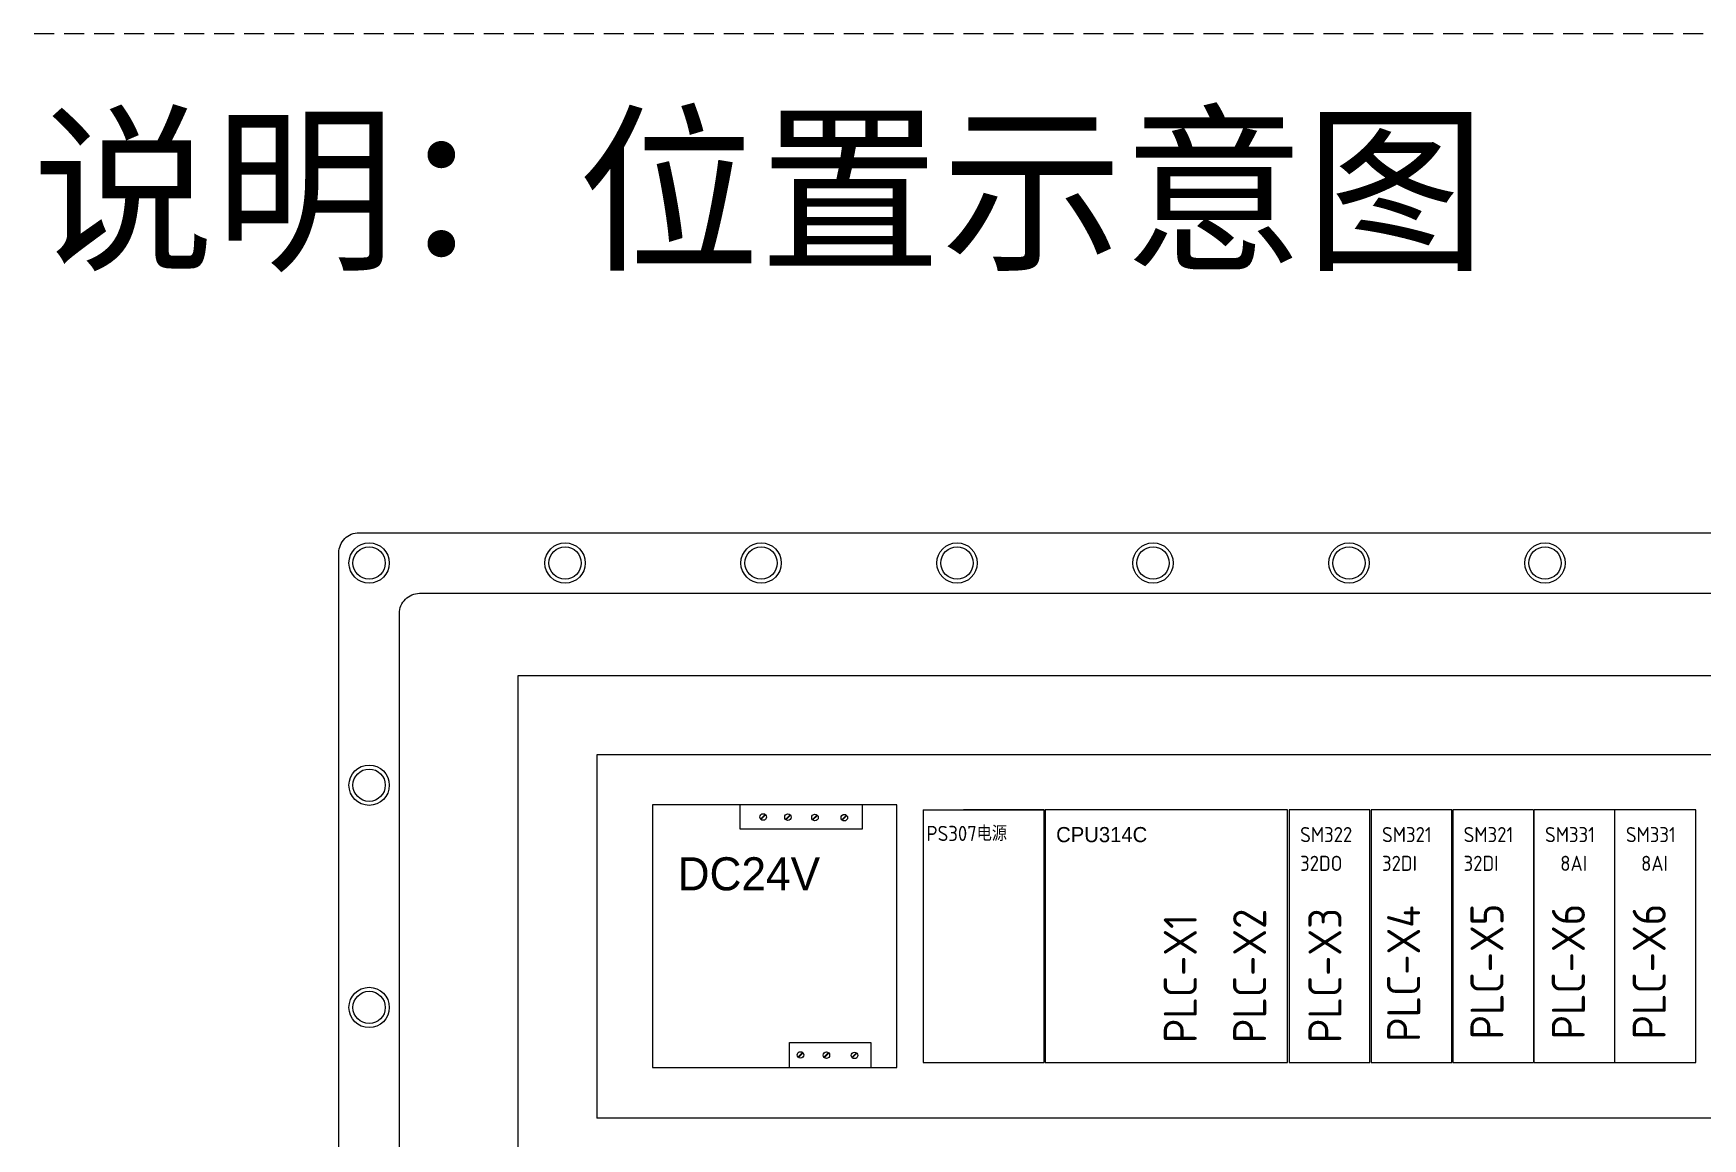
# Model space of a CAD drawing. Header units: millimetres. Extents: x 32721 to 72822, y 57624 to 123188.
# Drawn here: x 37661 to 38078.6, y 65386.8 to 65663.3 of the extents above; entities that cross this region are included whole.
import ezdxf

# ---------------------------------------------------------------- set-up
doc = ezdxf.new("R2010")
doc.units = ezdxf.units.MM
doc.header["$LTSCALE"] = 10
doc.linetypes.add('DASHED', pattern=[0.75, 0.5, -0.25])
doc.layers.get('0').update_dxf_attribs({"lineweight": 18})
doc.layers.add('1轮廓实线层', color=7, linetype='Continuous', lineweight=18)
doc.layers.add('6文字层', color=3, linetype='Continuous', lineweight=18)
doc.styles.add('FS', font='')
doc.styles.get("Standard").update_dxf_attribs({"font": 'isocp.shx', "width": 0.707, "bigfont": 'hztxt.shx'})
doc.styles.add('样式 1', font='SIMYOU.TTF', dxfattribs={"width": 0.75})
doc.styles.get('FS').set_extended_font_data('宋体')

msp = doc.modelspace()

# ---------------------------------------------------------------- linework, layer by layer
at = {"layer": '1轮廓实线层'}
for p, q in [((37742.46, 65538.4), (38439.93, 65538.4)), ((37757.62, 65523.24), (38424.77, 65523.24)), ((37782.28, 65502.65), (38400.11, 65502.65)), ((37782.28, 65169.82), (37782.28, 65502.65)), ((37802, 65482.95), (38380.39, 65482.95)), ((37802, 65391.97), (37802, 65482.95)), ((37876.99, 65470.31), (37815.84, 65470.31)), ((37815.84, 65470.31), (37815.84, 65404.6)), ((37876.99, 65404.6), (37876.99, 65470.31)), ((37801.99, 65469.04), (37801.99, 65405.87)), ((37801.99, 65469.04), (37801.99, 65405.87)), ((37842.91, 65466.74), (37844.07, 65467.9)), ((37843.01, 65466.63), (37844.17, 65467.8)), ((37849.13, 65466.68), (37850.29, 65467.85)), ((37849.23, 65466.58), (37850.39, 65467.74)), ((37855.89, 65466.63), (37857.05, 65467.8)), ((37855.99, 65466.53), (37857.15, 65467.69)), ((37863.23, 65466.58), (37864.39, 65467.74)), ((37863.33, 65466.48), (37864.5, 65467.64)), ((37883.55, 65469.04), (37883.55, 65405.87)), ((37883.55, 65469.04), (37913.87, 65469.04)), ((37913.87, 65469.04), (37893.66, 65469.04)), ((37913.87, 65405.87), (37913.87, 65469.04)), ((37974.76, 65469.04), (37914.11, 65469.04)), ((37914.11, 65469.04), (37914.11, 65405.87)), ((37974.76, 65405.87), (37974.76, 65469.04)), ((37995.36, 65469.04), (37975.14, 65469.04)), ((37975.14, 65469.04), (37975.14, 65405.87)), ((37995.36, 65405.87), (37995.36, 65469.04)), ((38015.85, 65469.04), (37995.63, 65469.04)), ((37995.63, 65469.04), (37995.63, 65405.87)), ((38015.85, 65405.87), (38015.85, 65469.04)), ((38036.26, 65469.04), (38016.04, 65469.04)), ((38016.04, 65469.04), (38016.04, 65405.87)), ((38036.26, 65469.04), (38036.26, 65405.87)), ((38036.4, 65405.87), (38036.4, 65469.04)), ((38056.62, 65469.04), (38036.4, 65469.04)), ((38056.62, 65405.87), (38056.62, 65469.04)), ((38056.62, 65405.87), (38056.62, 65469.04)), ((38076.83, 65469.04), (38056.62, 65469.04)), ((38076.83, 65405.87), (38076.83, 65469.04)), ((37852.27, 65407.21), (37853.43, 65408.37)), ((37852.37, 65407.11), (37853.53, 65408.27)), ((37858.73, 65407.16), (37859.9, 65408.32)), ((37858.84, 65407.06), (37860, 65408.22)), ((37865.75, 65407.11), (37866.91, 65408.27)), ((37865.85, 65407), (37867.01, 65408.17)), ((37815.84, 65404.6), (37876.99, 65404.6)), ((37883.55, 65405.87), (37913.87, 65405.87)), ((37893.66, 65405.87), (37913.87, 65405.87)), ((37914.11, 65405.87), (37974.76, 65405.87)), ((37975.14, 65405.87), (37995.36, 65405.87)), ((37995.63, 65405.87), (38015.85, 65405.87)), ((38016.04, 65405.87), (38036.26, 65405.87)), ((38036.4, 65405.87), (38056.62, 65405.87)), ((38056.62, 65405.87), (38076.83, 65405.87)), ((38177.73, 65391.97), (37801.99, 65391.97)), ((38380.39, 65391.97), (37802, 65391.97))]:
    msp.add_line(p, q, dxfattribs=at)
at = {"layer": '1轮廓实线层', "linetype": 'DASHED'}
msp.add_lwpolyline([(37616.2, 65663.32), (38552.14, 65663.32), (38552.14, 64797.17), (37616.2, 64797.17)], close=True, dxfattribs=at)
at = {"layer": '1轮廓实线层'}
for points in [[(38439.93, 65134.07), (37742.46, 65134.07, -0.414214), (37737.41, 65139.13), (37737.41, 65533.35, -0.414214), (37742.46, 65538.4)], [(37757.62, 65149.24, -0.414214), (37752.57, 65154.29), (37752.57, 65518.19, -0.414214), (37757.62, 65523.24)]]:
    msp.add_lwpolyline(points, format="xyb", dxfattribs=at)
for points in [[(37868.31, 65470.31), (37868.31, 65464.23), (37837.84, 65464.23), (37837.84, 65470.31)], [(37850.14, 65404.6), (37850.14, 65410.87), (37870.5, 65410.87), (37870.5, 65404.6)]]:
    msp.add_lwpolyline(points, dxfattribs=at)
for centre, radius in [((37744.99, 65530.82), 5.05), ((37744.99, 65530.82), 4.04), ((37794.01, 65530.82), 5.05), ((37794.01, 65530.82), 4.04), ((37843.04, 65530.82), 5.05), ((37843.04, 65530.82), 4.04), ((37892.06, 65530.82), 5.05), ((37892.06, 65530.82), 4.04), ((37941.09, 65530.82), 5.05), ((37941.09, 65530.82), 4.04), ((37990.11, 65530.82), 5.05), ((37990.11, 65530.82), 4.04), ((38039.14, 65530.82), 5.05), ((38039.14, 65530.82), 4.04), ((37744.99, 65475.23), 5.05), ((37744.99, 65475.23), 4.04), ((37843.54, 65467.27), 0.821), ((37849.76, 65467.21), 0.821), ((37856.52, 65467.16), 0.821), ((37863.86, 65467.11), 0.821), ((37744.99, 65419.63), 5.05), ((37744.99, 65419.63), 4.04), ((37852.9, 65407.74), 0.821), ((37859.37, 65407.69), 0.821), ((37866.38, 65407.64), 0.821)]:
    msp.add_circle(centre, radius, dxfattribs=at)

# ---------------------------------------------------------------- texts
at = {"color": 3, "style": 'FS'}
msp.add_text('说明：位置示意图', height=33.333, dxfattribs=at).set_placement((37660.75, 65607.49))
at = {"layer": '1轮廓实线层'}
for s, p in [('PS307电源', (37884.39, 65461.27)), ('SM322', (37977.88, 65460.98)), ('SM321', (37998.37, 65460.98)), ('SM321', (38018.78, 65460.98)), ('SM331', (38039.14, 65460.98)), ('SM331', (38059.36, 65460.98)), ('32DO', (37977.88, 65453.79)), ('32DI', (37998.37, 65453.79)), ('32DI', (38018.78, 65453.79)), ('8AI', (38042.95, 65453.79)), ('8AI', (38063.17, 65453.79))]:
    msp.add_text(s, height=3.785, rotation=360, dxfattribs=at).set_placement(p)
at = {"layer": '1轮廓实线层', "style": '样式 1'}
msp.add_text('CPU314C', height=3.785, rotation=360, dxfattribs=at).set_placement((37916.85, 65460.98))
at = {"layer": '6文字层', "style": '样式 1'}
msp.add_text('DC24V', height=8.269, rotation=360, dxfattribs=at).set_placement((37822.16, 65448.93))
at = {"layer": '6文字层'}
for s, p in [('PLC-X4', (38007.92, 65411.02)), ('PLC-X5', (38028.76, 65411.62)), ('PLC-X6', (38049.12, 65411.62)), ('PLC-X6', (38069.34, 65411.62)), ('PLC-X1', (37952.04, 65410.71)), ('PLC-X2', (37969.39, 65410.71)), ('PLC-X3', (37988.23, 65410.71))]:
    msp.add_text(s, height=8.269, rotation=90, dxfattribs=at).set_placement(p)

doc.saveas('drawing.dxf')
